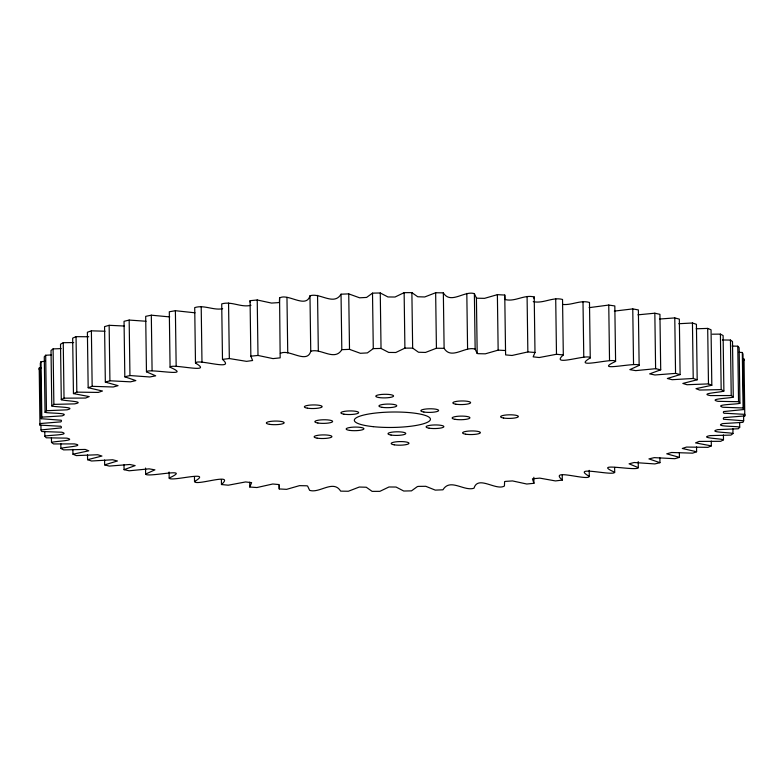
<?xml version="1.0" encoding="UTF-8"?>
<svg xmlns="http://www.w3.org/2000/svg" width="784" height="784" viewBox="0 0 784 784"><rect width="100%" height="100%" fill="white"/><g stroke="black" fill="none" stroke-linecap="round" stroke-linejoin="round"><path stroke-width="1.18" d="M250.958 305.299C241.1 307.857 231.574 300.909 221.715 303.908L222.489 359.386L229.33 358.553L246.548 361.355L252.615 360.513L250.851 356.171L250.076 300.693L257.221 299.978L271.499 303.075L278.418 302.624L279.398 302.369L279.574 297.989C287.816 292.873 306.103 309.141 309.974 295.813C319.794 292.324 333.896 306.221 341.04 294.196L348.733 293.882L359.591 297.802L366.598 297.43L372.508 293.138L380.26 292.971L387.943 296.96L395.038 297.018L404.132 292.657L411.884 292.628L417.725 296.764L424.722 296.96L435.649 292.746L443.342 292.863C450.624 304.78 464.54 290.315 474.379 293.667L476.417 298.008L477.505 298.214L484.541 298.351L497.379 294.657L504.759 295.049L504.935 299.263M533.257 301.615C543.204 303.908 552.583 296.734 562.54 299.459L563.314 354.936L556.483 354.28L539.216 357.533L533.159 356.847L534.992 352.467L527.857 351.938L512.001 355.475L505.631 354.907L505.533 350.526L498.154 350.134L485.316 353.829L478.279 353.692L477.191 353.486L475.153 349.145L474.379 293.667M39.2 369.646L39.21 368.068L41.376 367.872M40.935 425.124L41.003 429.946L60.074 428.005C62.308 428.593 61.515 425.457 59.692 426.212L39.974 425.124L39.984 423.556L59.721 421.949C61.534 422.654 62.397 419.518 60.133 420.155L41.101 418.705L40.327 363.227L41.033 361.649L45.482 361.316M744.016 360.444L744.026 358.876L744.79 415.932L725.053 417.529C723.24 416.823 722.378 419.959 724.641 419.332L743.673 420.773L743.614 415.951M744.79 415.932L744.8 414.354L725.082 413.266C723.26 414.021 722.466 410.894 724.7 411.473L743.771 409.532L742.997 354.054L742.311 352.486L738.979 352.33M533.845 477.28L533.924 483.307L526.779 484.022L512.501 480.925L505.582 481.376L504.602 481.631L504.426 486.011C496.184 491.127 477.897 474.859 474.026 488.187C464.206 491.676 450.104 477.779 442.96 489.804L435.267 490.118L425.8 486.305L418.666 486.374L417.402 486.57L411.492 490.862L403.74 491.029L396.057 487.04L388.962 486.982L379.868 491.343L372.116 491.372L366.275 487.236L359.278 487.04L348.351 491.254L340.658 491.137C333.376 479.22 319.46 493.685 309.621 490.333L307.583 485.992L306.495 485.786L299.459 485.649L286.621 489.343L279.241 488.951L279.143 484.571L272.773 484.002L256.917 487.54L249.782 487.021L251.615 482.63L245.559 481.944L228.291 485.198L221.46 484.541L221.392 479.72M534.002 298.635L534.218 296.979C524.241 294.304 515.166 302.105 505.19 299.566M279.574 297.989L280.172 357.847L273.008 358.611L257.995 355.456L250.851 356.171M41.101 418.705L41.807 417.127L41.033 361.649M743.673 420.773L742.967 422.351L722.721 423.595C713.019 426.79 737.813 425.996 739.724 427.192L739.655 422.37M221.46 484.541C235.857 471.801 195.794 486.315 194.52 481.543L194.461 476.721M563.314 354.936C548.918 367.676 588.98 353.163 590.254 357.935L589.48 302.457C580.376 299.753 571.565 305.544 562.5 304.408M309.974 295.813L310.748 351.291C306.877 364.619 288.59 348.351 280.349 353.466M51.362 354.936L45.678 355.24L44.276 356.808L45.051 412.286C46.962 413.482 71.756 412.688 62.054 415.883L41.807 417.127M45.051 412.286L46.452 410.718L45.678 355.24M739.724 427.192L738.322 428.76L717.732 429.642C706.59 432.435 730.953 432.356 732.981 433.552L732.913 428.73M194.52 481.543C214.316 469.587 170.148 482.219 169.177 478.044L169.089 472.017M590.254 357.935C570.458 369.891 614.627 357.259 615.597 361.434L614.823 305.956L608.756 305.054L589.107 307.661M475.153 349.145C465.314 345.793 451.398 360.258 444.116 348.341L436.423 348.233L425.496 352.437L418.499 352.241L412.658 348.106L404.907 348.135L395.812 352.496L388.727 352.437L381.034 348.449L373.282 348.615L367.373 352.908L360.366 353.29L349.507 349.36L341.814 349.674C334.67 361.698 320.568 347.802 310.748 351.291M61.172 348.615L53.096 348.9L51.019 350.448L51.793 405.926C53.831 407.121 78.184 407.043 67.042 409.836L46.452 410.718M51.793 405.926L53.871 404.387L74.656 403.878C86.916 401.437 63.661 400.957 61.289 399.683L60.515 344.205L63.249 342.696L73.676 342.559M732.981 433.552L730.904 435.1L710.118 435.6C697.858 438.04 721.113 438.521 723.485 439.795L723.416 434.973M169.177 478.044C193.697 466.647 146.931 477.966 145.628 474.075L145.55 468.048M615.597 361.434C591.077 372.831 637.843 361.512 639.146 365.403L638.372 309.925L632.766 308.906L614.333 311.111M61.289 399.683L64.023 398.174L85.613 398.056L89.229 396.586L73.441 393.597L72.667 338.12L76.048 336.659L88.71 336.757M723.485 439.795L720.751 441.304L699.161 441.421L695.545 442.891L711.333 445.88L711.264 441.059M145.628 474.075L154.918 469.841L149.097 468.842L129.164 470.792L124.068 469.675L123.999 464.853M639.146 365.403L629.856 369.636L635.677 370.636L655.61 368.686L660.706 369.803L659.932 314.325L654.836 313.208L637.921 314.835M73.441 393.597L76.822 392.137L98.245 392.421L102.469 391.01L88.171 387.727L87.396 332.249L91.385 330.838L104.997 331.22M711.333 445.88L707.952 447.341L686.529 447.066L682.305 448.468L696.604 451.751L696.545 446.929M124.068 469.675L135.142 465.598L129.811 464.491L109.221 466.088L104.664 464.873L104.595 460.051M660.706 369.803L649.632 373.88L654.963 374.987L675.553 373.39L680.11 374.605L679.336 319.127L674.779 317.912L659.716 319.029M88.171 387.727L92.159 386.326L113.239 386.992L118.051 385.659L105.34 382.112L104.566 326.634L109.143 325.301L124.195 326.026M696.604 451.751L692.615 453.162L671.535 452.486L666.723 453.818L679.434 457.366L679.365 452.544M104.664 464.873L117.433 460.982L112.651 459.777L91.552 461.002L87.583 459.698L87.514 454.877M680.11 374.605L667.341 378.496L672.133 379.701L693.223 378.476L697.192 379.779L696.417 324.302L692.448 322.998L678.826 323.723M105.34 382.112L109.917 380.779L130.487 381.837L135.838 380.593L124.823 376.8L124.048 321.322L129.164 320.068L146.059 321.254M679.434 457.366L674.857 458.699L654.287 457.64L648.936 458.895L659.952 462.678L659.883 457.856M87.583 459.698L101.94 456.043L97.735 454.749L76.303 455.592L72.951 454.21L72.883 449.389M697.192 379.779L682.835 383.435L687.039 384.728L708.471 383.895L711.823 385.267L711.049 329.79L707.697 328.408L696.172 328.79M124.823 376.8L129.948 375.546L149.842 376.977L155.693 375.83L146.461 371.832L145.687 316.354L151.312 315.188L169.716 316.912M659.952 462.678L654.836 463.932L634.138 462.511L629.091 463.814L638.313 467.646L638.225 461.619M72.951 454.21L88.778 450.81L85.191 449.438L63.602 449.889L60.887 448.448L60.819 443.617M711.823 385.267L695.996 388.668L699.583 390.05L721.172 389.599L723.887 391.03L723.113 335.552L720.398 334.111L712.274 334.19M146.461 371.832C147.617 367.902 194.452 378.006 170.079 367.245L169.305 311.767L175.391 310.709L195 312.806M638.313 467.646C637.157 471.576 590.332 461.472 614.695 472.233L614.627 467.401M60.887 448.448C63.181 447.115 86.554 446.027 74.323 443.901L53.557 443.94L51.499 442.45L51.43 437.619M723.887 391.03C721.594 392.363 698.221 393.45 710.451 395.587L731.227 395.538L733.275 397.037L732.501 341.55L730.443 340.06L722.378 339.991M170.079 367.245C170.932 363.002 215.11 374.576 195.49 363.09L194.716 307.612C204.046 304.574 213.317 310.591 222.656 308.72M614.695 472.233C613.843 476.476 569.664 464.902 589.284 476.388C588.059 481.268 548.134 467.666 562.285 480.092L555.444 480.925L539.764 478.122L532.434 478.808L533.924 483.307M51.499 442.45C53.469 441.206 77.9 440.657 66.816 438.138L46.227 437.795L44.855 436.267L44.786 431.435M733.275 397.037C731.305 398.272 706.874 398.821 717.958 401.339L738.548 401.682L739.92 403.211C738.048 404.475 713.224 404.299 722.858 407.259L743.085 407.974L743.771 409.532M195.49 363.09C196.715 358.21 236.641 371.812 222.489 359.386M44.855 436.267C46.726 435.012 71.55 435.189 61.916 432.229L41.689 431.514L41.003 429.946M732.089 346.048L737.773 346.205L739.145 347.733L739.92 403.211M250.076 300.693L250.272 302.34M742.311 352.486L743.085 407.974M737.773 346.205L738.548 401.682M730.443 340.06L731.227 395.538M720.398 334.111L721.172 389.599M707.697 328.408L708.471 383.895M692.448 322.998L693.223 378.476M674.779 317.912L675.553 373.39M654.836 313.208L655.61 368.686M632.766 308.906L633.541 364.384M608.756 305.054L609.531 360.532M589.196 470.361L589.284 476.388M583.002 301.673L583.776 357.151M562.226 475.271L562.285 480.092M555.709 298.802L556.483 354.28M534.218 296.979L534.992 352.467M527.083 296.46L527.857 351.938M504.759 295.049L505.533 350.526M497.379 294.657L498.154 350.134M476.417 297.842L477.191 353.486M466.813 293.422L467.587 348.9M443.342 292.863L444.116 348.341M435.649 292.746L436.423 348.233M411.884 292.628L412.658 348.106M404.132 292.657L404.907 348.135M380.26 292.971L381.034 348.449M372.508 293.138L373.282 348.615M348.733 293.882L349.507 349.36M341.04 294.196L341.814 349.674M317.549 295.362L318.324 350.85M286.964 297.401L287.738 352.888M279.192 485.335L279.241 488.951M257.221 299.978L257.995 355.456M249.714 482.189L249.782 487.021M228.556 303.075L229.33 358.553M201.204 306.662L201.978 362.139M175.391 310.709L176.165 366.187M151.312 315.188L152.086 370.665M129.164 320.068L129.948 375.546M109.143 325.301L109.917 380.779M91.385 330.838L92.159 386.326M76.048 336.659L76.822 392.137M63.249 342.696L64.023 398.174M53.096 348.9L53.871 404.387M39.21 368.068L39.974 425.124M349.938 430.426A8.908 1.803 -0.8 0 0 363.913 428.917A8.908 1.803 -0.8 0 0 351.271 427.3A8.908 1.803 -0.8 0 0 349.938 430.426M317.157 438.148A8.908 1.803 -0.8 0 0 331.759 436.953A8.908 1.803 -0.8 0 0 320.166 435.042A8.908 1.803 -0.8 0 0 317.157 438.148M423.87 412.031A8.908 1.803 -0.8 0 0 438.472 410.836A8.908 1.803 -0.8 0 0 426.868 408.925A8.908 1.803 -0.8 0 0 423.87 412.031M455.876 404.201A8.908 1.803 -0.8 0 0 470.478 402.996A8.908 1.803 -0.8 0 0 458.885 401.094A8.908 1.803 -0.8 0 0 455.876 404.201M343.911 414.168A8.908 1.803 -0.8 0 0 358.513 412.972A8.908 1.803 -0.8 0 0 346.92 411.061A8.908 1.803 -0.8 0 0 343.911 414.168M307.397 408.17A8.908 1.803 -0.8 0 0 321.999 406.965A8.908 1.803 -0.8 0 0 310.405 405.063A8.908 1.803 -0.8 0 0 307.397 408.17M429.122 428.182A8.908 1.803 -0.8 0 0 443.724 426.976A8.908 1.803 -0.8 0 0 432.131 425.075A8.908 1.803 -0.8 0 0 429.122 428.182M465.637 434.189A8.908 1.803 -0.8 0 0 480.239 432.984A8.908 1.803 -0.8 0 0 468.646 431.073A8.908 1.803 -0.8 0 0 465.637 434.189M455.171 419.342A8.908 1.803 -0.8 0 0 469.773 418.137A8.908 1.803 -0.8 0 0 458.17 416.235A8.908 1.803 -0.8 0 0 455.171 419.342M503.622 418.048A8.908 1.803 -0.8 0 0 518.224 416.843A8.908 1.803 -0.8 0 0 506.631 414.942A8.908 1.803 -0.8 0 0 503.622 418.048M317.873 423.007A8.908 1.803 -0.8 0 0 332.475 421.812A8.908 1.803 -0.8 0 0 320.872 419.901A8.908 1.803 -0.8 0 0 317.873 423.007M269.412 424.311A8.908 1.803 -0.8 0 0 284.014 423.105A8.908 1.803 -0.8 0 0 272.42 421.194A8.908 1.803 -0.8 0 0 269.412 424.311M391.03 435.042A8.908 1.803 -0.8 0 0 405.632 433.836A8.908 1.803 -0.8 0 0 394.038 431.935A8.908 1.803 -0.8 0 0 391.03 435.042M394.215 444.822A8.908 1.803 -0.8 0 0 408.817 443.626A8.908 1.803 -0.8 0 0 397.223 441.715A8.908 1.803 -0.8 0 0 394.215 444.822M382.004 407.317A8.908 1.803 -0.8 0 0 396.606 406.112A8.908 1.803 -0.8 0 0 385.013 404.201A8.908 1.803 -0.8 0 0 382.004 407.317M378.819 397.527A8.908 1.803 -0.8 0 0 393.421 396.322A8.908 1.803 -0.8 0 0 381.828 394.421A8.908 1.803 -0.8 0 0 378.819 397.527M373.164 426.653A38.044 7.713 -0.8 0 0 430.426 419.273A38.044 7.713 -0.8 0 0 373.566 413.286A38.044 7.713 -0.8 0 0 373.164 426.653"/></g></svg>
